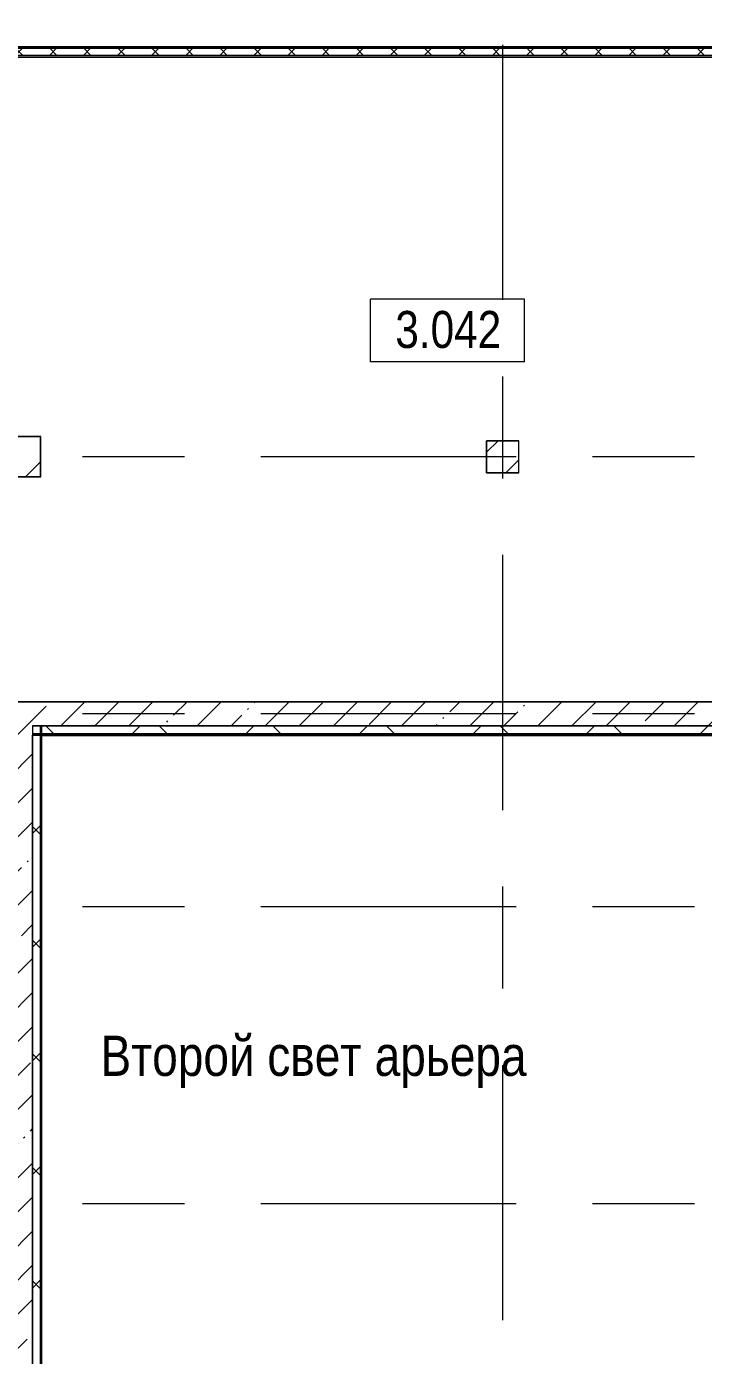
# Model space of a CAD drawing. Header units: millimetres. Extents: x 92932 to 275892, y -43515 to 30371.
# Drawn here: x 192252 to 200677, y 532 to 17071 of the extents above; entities that cross this region are included whole.
import ezdxf

# ---------------------------------------------------------------- set-up
doc = ezdxf.new("R2010")
doc.units = ezdxf.units.MM
doc.linetypes.add('Осевые', pattern=[6350, 1270, -952.5, 3175, -952.5])
for name, color, linetype, lineweight in [('Марки помещений', 7, 'Continuous', 9), ('Обобщенные модели', 7, 'Continuous', 9), ('Обобщенные модели-3', 7, 'Continuous', 18), ('Общие ребра', 7, 'Continuous', 9), ('Оси-1', 7, 'Осевые', 9), ('Перекрытия', 7, 'Continuous', 9), ('Стены-1', 7, 'Continuous', 18), ('Текстовые примечания', 7, 'Continuous', 9), ('Штриховка разреза-1', 7, 'Continuous', 9)]:
    doc.layers.add(name, color=color, linetype=linetype, lineweight=lineweight)
doc.styles.add('Arial Narrow', font='Arial Narrow.ttf', dxfattribs={"height": 500})
doc.styles.add('Arial Narrow_1', font='Arial Narrow.ttf', dxfattribs={"height": 460})
pattern_1 = [(45, (0, 0), (-493.914, 493.914), []), (45, (493.9, 0), (-493.914, 493.914), [873.125, -174.625, 6.706, -167.919])]
pattern_2 = [(45, (120245.8, 0), (-424.264, 424.264), [600, -100, 20, -100]), (45, (120245.8, 424), (-424.264, 424.264), [])]
pattern_3 = [(45, (120245.8, 0), (-707.107, 707.107), []), (135, (120245.8, 0), (-707.107, -707.107), [])]

# ---------------------------------------------------------------- blocks, each defined once
blk = doc.blocks.new('Обобщенные модели 9 - Обобщенные модели 7-1067295-План 3-го этажа на отм_ _4_200')
at = {"layer": 'Обобщенные модели'}
h = blk.add_hatch(dxfattribs=at)
h.set_pattern_fill('FP_3', color=256, style=0, pattern_type=2)
h.set_pattern_definition(pattern_1)
h.paths.add_polyline_path([(72182, 11467), (72182, 11967), (71682, 11967), (71682, 11467)], flags=0)
at = {"layer": 'Обобщенные модели-3'}
for p, q in [((72182, 11967), (71682, 11967)), ((71682, 11967), (71682, 11467)), ((72182, 11467), (72182, 11967)), ((71682, 11467), (72182, 11467))]:
    blk.add_line(p, q, dxfattribs=at)
blk = doc.blocks.new('Обобщенные модели 12 - Обобщенные модели 12-1067619-План 3-го этажа на отм_ _4_200')
at = {"layer": 'Обобщенные модели'}
h = blk.add_hatch(dxfattribs=at)
h.set_pattern_fill('FP_3', color=256, style=0, pattern_type=2)
h.set_pattern_definition(pattern_1)
h.paths.add_polyline_path([(78132, 11517), (78132, 11917), (77732, 11917), (77732, 11517)], flags=0)
at = {"layer": 'Обобщенные модели-3'}
for p, q in [((78132, 11917), (77732, 11917)), ((77732, 11917), (77732, 11517)), ((78132, 11517), (78132, 11917)), ((77732, 11517), (78132, 11517))]:
    blk.add_line(p, q, dxfattribs=at)
blk = doc.blocks.new('Марка помещения_Р - Марка помещения-4575829-План 3-го этажа на отм_ _4_200')
at = {"layer": 'Марки помещений'}
for p, q in [((-4.79375, -1.95625), (-4.79375, 1.95625)), ((4.79375, 1.95625), (-4.79375, 1.95625)), ((4.79375, -1.95625), (4.79375, 1.95625)), ((4.79375, -1.95625), (-4.79375, -1.95625))]:
    blk.add_line(p, q, dxfattribs=at)

msp = doc.modelspace()

# ---------------------------------------------------------------- hatches: boundary and pattern name
at = {"layer": 'Штриховка разреза-1'}
h = msp.add_hatch(dxfattribs=at)
h.set_pattern_fill('FP_2', color=256, style=0, pattern_type=2)
h.set_pattern_definition([(45, (120245.78, 0), (-212.132, 212.132), []), (135, (120245.78, 0), (-212.132, -212.132), [])])
h.paths.add_polyline_path([(208572.8, 16712.1), (208827.4, 16712.1), (208827.4, 16797.1), (208427.4, 16797.1), (208427.4, 16712.1)], flags=0)
h.paths.add_polyline_path([(206876.6, 16712.1), (206927.4, 16712.1), (206927.4, 16797.1), (186082.4, 16797.1), (186082.4, 16712.1), (200091.7, 16712.1)], flags=0)
h = msp.add_hatch(dxfattribs=at)
h.set_pattern_fill('FP_1', color=256, style=0, pattern_type=2)
h.set_pattern_definition(pattern_2)
h.paths.add_polyline_path([(192304.4, -20232.9), (192327.4, -20232.9), (192327.4, -4957.9), (192027.4, -4957.9), (192027.4, -20232.9), (192302.4, -20232.9)], flags=0)
h.paths.add_polyline_path([(192027.4, -4157.9), (192327.4, -4157.9), (192327.4, -2607.9), (192027.4, -2607.9)], flags=0)
h.paths.add_polyline_path([(192327.4, -1807.9), (192327.4, 8667.1), (192027.4, 8667.1), (192027.4, -1807.9)], flags=0)
h = msp.add_hatch(dxfattribs=at)
h.set_pattern_fill('FP_1', color=256, style=0, pattern_type=2)
h.set_pattern_definition(pattern_2)
h.paths.add_polyline_path([(212327.4, 8367.1), (212327.4, 8667.1), (192327.4, 8667.1), (192327.4, 8367.1), (206876.6, 8367.1)], flags=0)
h = msp.add_hatch(dxfattribs=at)
h.set_pattern_fill('FP_14', color=256, style=0, pattern_type=2)
h.set_pattern_definition(pattern_3)
h.paths.add_polyline_path([(202252.4, 8267.1), (202252.4, 8367.1), (192327.4, 8367.1), (192327.4, 8267.1), (193306.9, 8267.1)], flags=0)
h = msp.add_hatch(dxfattribs=at)
h.set_pattern_fill('FP_14', color=256, style=0, pattern_type=2)
h.set_pattern_definition(pattern_3)
h.paths.add_polyline_path([(192327.4, -15732.9), (192427.4, -15732.9), (192427.4, -4957.9), (192327.4, -4957.9), (192327.4, -15653.3)], flags=0)
h.paths.add_polyline_path([(192327.4, -4157.9), (192427.4, -4157.9), (192427.4, -2607.9), (192327.4, -2607.9)], flags=0)
h.paths.add_polyline_path([(192327.4, -1807.9), (192427.4, -1807.9), (192427.4, 8367.1), (192327.4, 8367.1), (192327.4, 1807)], flags=0)

# ---------------------------------------------------------------- linework, layer by layer
at = {"layer": 'Общие ребра'}
for p, q in [((206927.4, 16817.1), (186102.4, 16817.1)), ((206927.4, 16797.1), (186102.4, 16797.1)), ((206927.4, 16712.1), (186102.4, 16712.1)), ((186102.4, 16692.1), (206927.4, 16692.1)), ((206927.4, 16692.1), (186102.4, 16692.1)), ((192327.4, 8367.1), (192427.4, 8367.1)), ((192427.4, 8367.1), (192327.4, 8367.1)), ((192327.4, 8367.1), (192327.4, 8267.1)), ((192327.4, 8367.1), (192327.4, 8267.1)), ((192427.4, 8367.1), (192327.4, 8367.1)), ((192427.4, 8367.1), (192439.9, 8367.1)), ((192441.4, 8367.1), (192427.4, 8367.1)), ((192427.4, -1807.9), (192427.4, 8367.1)), ((192439.9, 8367.1), (192427.4, 8367.1)), ((192439.9, 8367.1), (192441.4, 8367.1)), ((192441.4, 8367.1), (192439.9, 8367.1)), ((192439.9, -1807.9), (192439.9, 8367.1)), ((192441.4, 8367.1), (202252.4, 8367.1)), ((202252.4, 8367.1), (192441.4, 8367.1)), ((202252.4, 8267.1), (192327.4, 8267.1)), ((192327.4, 8267.1), (192327.4, 8254.6)), ((192327.4, 8267.1), (192327.4, 8253.1)), ((202252.4, 8254.6), (192327.4, 8254.6)), ((192327.4, 8254.6), (192327.4, 8253.1)), ((192327.4, -1807.9), (192327.4, 8253.1)), ((192327.4, 8253.1), (192327.4, -1807.9)), ((192443.9, 8253.1), (202252.4, 8253.1)), ((202252.4, 8253.1), (192443.9, 8253.1))]:
    msp.add_line(p, q, dxfattribs=at)
at = {"layer": 'Оси-1'}
for p, q in [((198177.4, 25417.1), (198177.4, -41737.8)), ((270417.4, 11717.1), (170811.4, 11717.1)), ((270417.4, 8517.1), (170811.4, 8517.1)), ((270417.4, 6117.1), (170811.4, 6117.1)), ((270417.4, 2417.1), (170811.4, 2417.1))]:
    msp.add_line(p, q, dxfattribs=at)
at = {"layer": 'Перекрытия'}
for p, q in [((185977.4, 16817.1), (206927.4, 16817.1)), ((208827.4, 16692.1), (186102.4, 16692.1)), ((191927.4, 11967.1), (192427.4, 11967.1)), ((192427.4, 11967.1), (192427.4, 11467.1)), ((197977.4, 11517.1), (197977.4, 11917.1)), ((197977.4, 11917.1), (198377.4, 11917.1)), ((198377.4, 11917.1), (198377.4, 11517.1)), ((192427.4, 11467.1), (191927.4, 11467.1)), ((198377.4, 11517.1), (197977.4, 11517.1)), ((186102.4, 8667.1), (202827.4, 8667.1)), ((192327.4, 8367.1), (203027.4, 8367.1))]:
    msp.add_line(p, q, dxfattribs=at)
at = {"layer": 'Стены-1'}
for p, q in [((186104.4, 16690.1), (206927.4, 16690.1)), ((192428.4, 11969.1), (191926.4, 11969.1)), ((191927.4, 11967.1), (192427.4, 11967.1)), ((192427.4, 11967.1), (192427.4, 11467.1)), ((192428.4, 11967.1), (192428.4, 11969.1)), ((192429.4, 11967.1), (192428.4, 11967.1)), ((192429.4, 11466.1), (192429.4, 11967.1)), ((192427.4, 11466.1), (192429.4, 11466.1)), ((192327.4, 8667.1), (192027.4, 8667.1)), ((202827.4, 8667.1), (192327.4, 8667.1)), ((192441.4, -1807.9), (192441.4, 8367.1)), ((192327.4, 8253.1), (192443.9, 8253.1)), ((192443.9, 8253.1), (192443.9, 8248.1)), ((192443.9, 8248.1), (202252.4, 8248.1))]:
    msp.add_line(p, q, dxfattribs=at)

# ---------------------------------------------------------------- block references
at = {"layer": 'Марки помещений', "xscale": 199.9999999999999, "yscale": 199.9999999999999, "zscale": 199.9999999999999}
msp.add_blockref('Марка помещения_Р - Марка помещения-4575829-План 3-го этажа на отм_ _4_200', (197490.2, 13289), dxfattribs=at)
at = {"layer": 'Обобщенные модели'}
for name in ['Обобщенные модели 12 - Обобщенные модели 12-1067619-План 3-го этажа на отм_ _4_200', 'Обобщенные модели 9 - Обобщенные модели 7-1067295-План 3-го этажа на отм_ _4_200']:
    msp.add_blockref(name, (120245.8, 0), dxfattribs=at)

# ---------------------------------------------------------------- texts
at = {"layer": 'Марки помещений', "insert": (196842.3, 13530.9), "char_height": 460, "width": 1587.341, "attachment_point": 1, "style": 'Arial Narrow_1'}
msp.add_mtext('3.042', dxfattribs=at)
at = {"layer": 'Текстовые примечания', "char_height": 500, "attachment_point": 1, "style": 'Arial Narrow'}
for s, insert, width in [('Второй', (193172, 4511.2), 2324.894), ('\\fArial Narrow|b0|i0|c204|p34|; ', (195090.2, 4511.2), 192.405), ('\\fArial Narrow|b0|i0|c204|p34|; ', (196426.3, 4511.2), 192.405), ('свет', (195248.9, 4511.2), 1427.004), ('арьера', (196585.1, 4511.2), 2292.826)]:
    msp.add_mtext(s, dxfattribs=dict(at, insert=insert, width=width))

doc.saveas('drawing.dxf')
